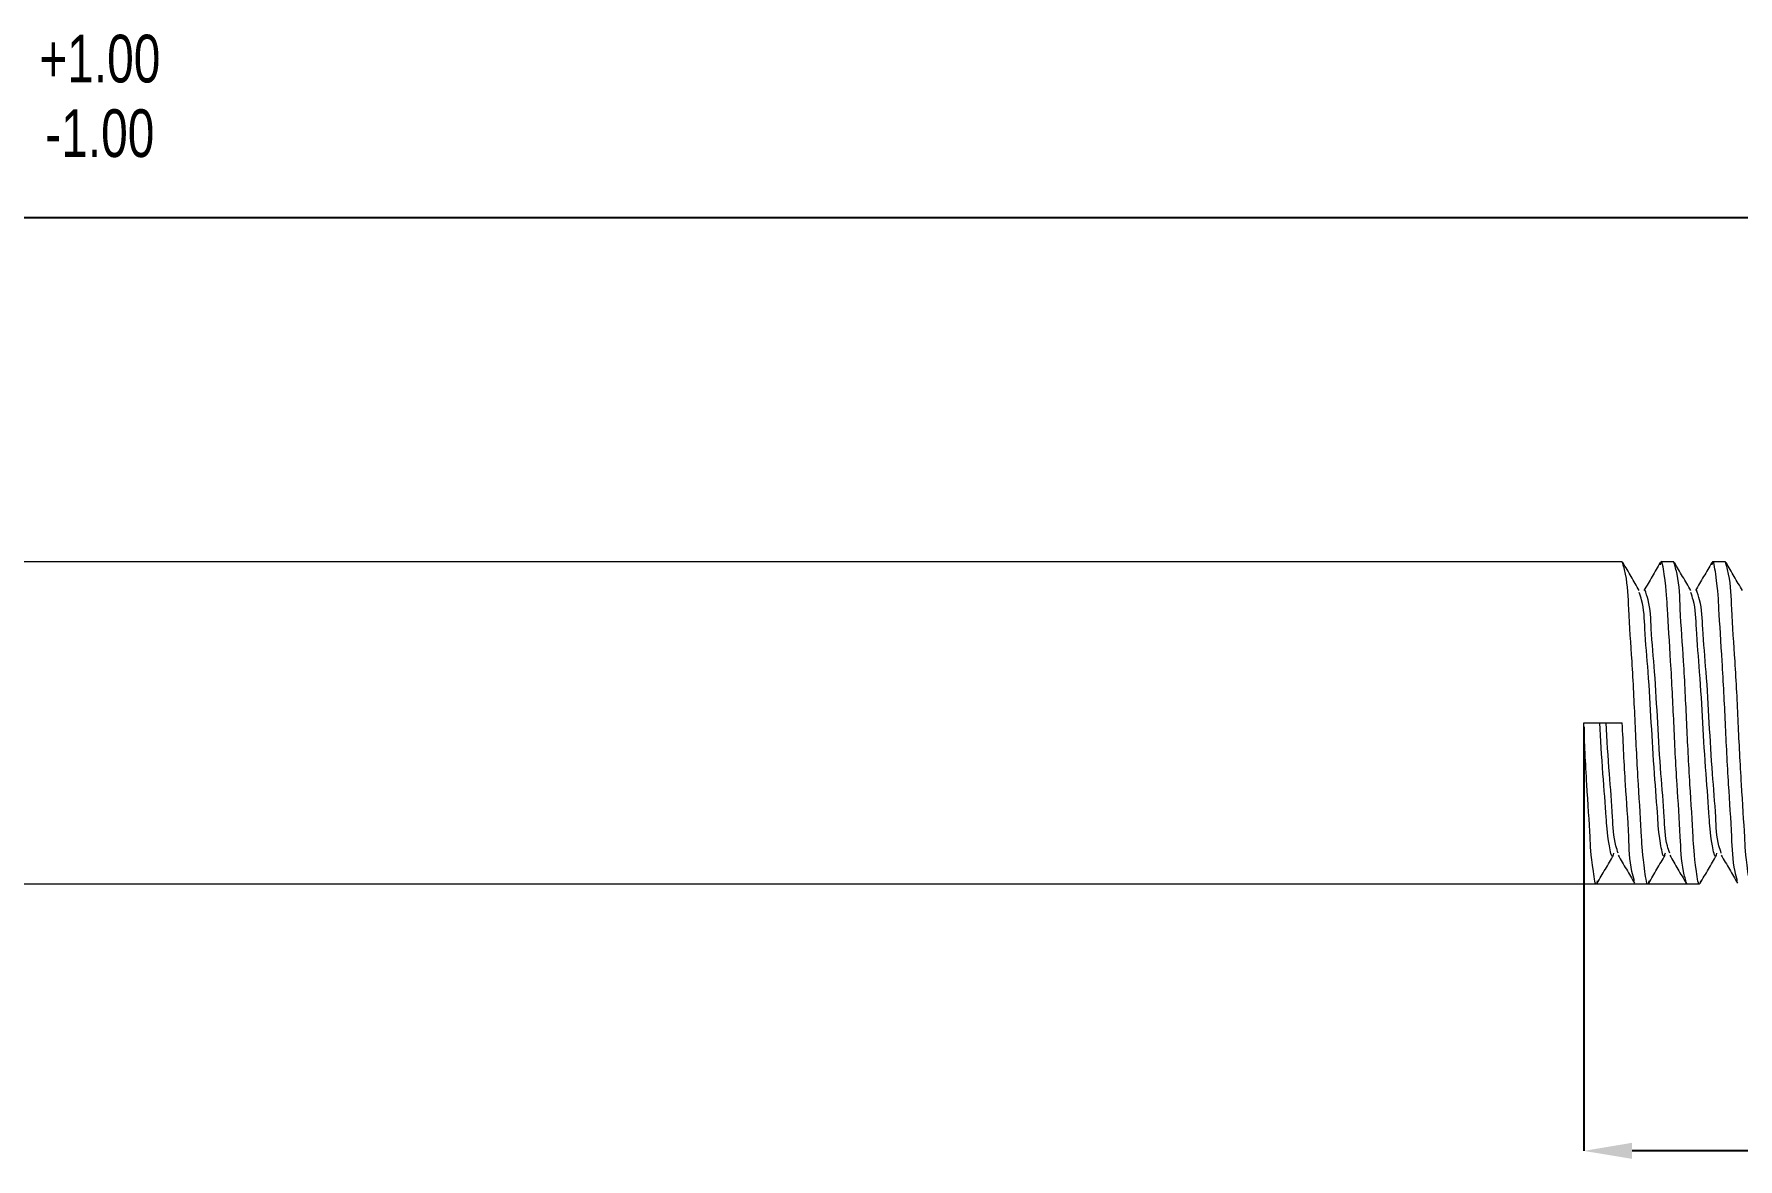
# Model space of a CAD drawing. Header units: millimetres. Extents: x -1180 to -403, y 1363 to 1912.
# Drawn here: x -790.7 to -658.4, y 1688.2 to 1775.5 of the extents above; entities that cross this region are included whole.
import ezdxf

# ---------------------------------------------------------------- set-up
doc = ezdxf.new("R2010")
doc.units = ezdxf.units.MM
doc.linetypes.add('SLD-Solid', pattern=[0])
doc.styles.add('SLDTEXTSTYLE0', font='TXT', dxfattribs={"width": 0.75})
doc.dimstyles.new('SLDDIMSTYLE30', dxfattribs={"dimscale": 2.5, "dimtxt": 2.116667, "dimasz": 1.5, "dimexe": 0, "dimexo": 0.0625, "dimgap": 0.529167, "dimtad": 1, "dimdec": 0, "dimlfac": 3, "dimrnd": 1e-09, "dimzin": 12, "dimdsep": 46, "dimtxsty": 'SLDTEXTSTYLE0', "dimcen": 0.09, "dimadec": 0, "dimazin": 3, "dimtfac": 1, "dimtdec": 0, "dimtofl": 0, "dimtmove": 0, "dimatfit": 3, "dimfxl": 1, "dimfrac": 2, "dimtolj": 1, "dimtzin": 12, "dimarcsym": 0})

# ---------------------------------------------------------------- blocks, each defined once
blk = doc.blocks.new('*D5')
at = {"color": 0, "linetype": 'Continuous', "lineweight": -2, "transparency": 16777216}
for p, q in [((-670.41, 1721.74), (-670.41, 1688.8)), ((-547.42, 1709.38), (-547.42, 1688.8)), ((-551.17, 1688.8), (-666.66, 1688.8))]:
    blk.add_line(p, q, dxfattribs=at)
at = {"color": 0, "linetype": 'Continuous', "transparency": 16777216}
for points in [[(-666.66, 1689.43), (-666.66, 1688.18), (-670.41, 1688.8)], [(-551.17, 1689.43), (-551.17, 1688.18), (-547.42, 1688.8)]]:
    blk.add_solid(points, dxfattribs=at)
at = {"layer": 'Defpoints', "color": 0, "linetype": 'Continuous', "transparency": 16777216}
for p in [(-670.41, 1721.9), (-547.42, 1709.54), (-670.41, 1688.8)]:
    blk.add_point(p, dxfattribs=at)
at = {"color": 0, "linetype": 'Continuous', "lineweight": 18, "transparency": 16777216, "insert": (-610.52, 1692.77), "char_height": 5.292, "attachment_point": 5, "style": 'SLDTEXTSTYLE0'}
blk.add_mtext('\\A1;25', dxfattribs=at)
blk = doc.blocks.new('*D6')
at = {"color": 0, "linetype": 'Continuous', "lineweight": -2, "transparency": 16777216}
for p, q in [((-1045.6, 1734.69), (-1045.6, 1761.25)), ((-551.17, 1761.25), (-1041.85, 1761.25)), ((-547.42, 1734.69), (-547.42, 1761.25))]:
    blk.add_line(p, q, dxfattribs=at)
at = {"color": 0, "linetype": 'Continuous', "transparency": 16777216}
for points in [[(-1041.85, 1761.87), (-1041.85, 1760.62), (-1045.6, 1761.25)], [(-551.17, 1761.87), (-551.17, 1760.62), (-547.42, 1761.25)]]:
    blk.add_solid(points, dxfattribs=at)
at = {"layer": 'Defpoints', "color": 0, "linetype": 'Continuous', "transparency": 16777216}
for p in [(-1045.6, 1761.25), (-1045.6, 1734.54), (-547.42, 1734.54)]:
    blk.add_point(p, dxfattribs=at)
at = {"color": 0, "linetype": 'Continuous', "lineweight": 18, "transparency": 16777216, "insert": (-796.51, 1765.22), "char_height": 5.292, "attachment_point": 5, "style": 'SLDTEXTSTYLE0'}
blk.add_mtext('\\A1;304', dxfattribs=at)

msp = doc.modelspace()

# ---------------------------------------------------------------- linework, layer by layer
at = {"color": 0, "linetype": 'SLD-Solid', "lineweight": 0}
for p, q in [((-667.42, 1734.54), (-1016.41, 1734.54)), ((-667.42, 1734.54), (-1013.6, 1734.54)), ((-663.42, 1734.54), (-664.42, 1734.54)), ((-659.42, 1734.54), (-660.42, 1734.54)), ((-670.42, 1722.04), (-667.42, 1722.04)), ((-1015.66, 1709.54), (-669.42, 1709.54)), ((-1015.6, 1709.54), (-662.42, 1709.54)), ((-666.42, 1709.54), (-665.42, 1709.54)), ((-662.42, 1709.54), (-661.42, 1709.54))]:
    msp.add_line(p, q, dxfattribs=at)
for points, knots in [([(-665.36, 1709.76), (-665.38, 1709.67), (-665.48, 1709.2), (-665.86, 1711.71), (-665.91, 1713.28), (-666.21, 1717.63), (-666.42, 1721.99), (-666.63, 1726.59), (-666.93, 1730.42), (-666.99, 1733.03), (-667.33, 1734.22), (-667.42, 1734.54)], [0, 0, 0, 0, 0.008982, 0.047801, 0.155171, 0.315487, 0.504491, 0.693495, 0.853811, 0.961181, 1, 1, 1, 1]), ([(-666.1, 1732.31), (-666.31, 1732.67), (-666.74, 1733.4), (-667.16, 1734.12), (-667.37, 1734.49)], [0, 0, 0, 0, 0.499832, 1, 1, 1, 1]), ([(-664.47, 1734.49), (-664.68, 1734.12), (-665.11, 1733.4), (-665.53, 1732.67), (-665.74, 1732.31)], [0, 0, 0, 0, 0.500168, 1, 1, 1, 1]), ([(-662.42, 1709.54), (-662.51, 1709.85), (-662.85, 1711.04), (-662.91, 1713.65), (-663.21, 1717.48), (-663.42, 1722.08), (-663.63, 1726.44), (-663.93, 1730.79), (-663.98, 1732.36), (-664.36, 1734.87), (-664.46, 1734.4), (-664.48, 1734.32)], [0, 0, 0, 0, 0.038818, 0.146189, 0.306504, 0.495509, 0.684513, 0.844829, 0.952199, 0.991017, 1, 1, 1, 1]), ([(-661.36, 1709.76), (-661.38, 1709.67), (-661.48, 1709.2), (-661.86, 1711.71), (-661.91, 1713.28), (-662.21, 1717.63), (-662.42, 1721.99), (-662.63, 1726.59), (-662.93, 1730.42), (-662.99, 1733.03), (-663.33, 1734.22), (-663.42, 1734.54)], [0, 0, 0, 0, 0.008982, 0.047801, 0.155171, 0.315487, 0.504491, 0.693495, 0.853811, 0.961181, 1, 1, 1, 1]), ([(-662.1, 1732.31), (-662.31, 1732.67), (-662.74, 1733.4), (-663.16, 1734.12), (-663.37, 1734.49)], [0, 0, 0, 0, 0.499832, 1, 1, 1, 1]), ([(-660.47, 1734.49), (-660.68, 1734.12), (-661.11, 1733.4), (-661.53, 1732.67), (-661.74, 1732.31)], [0, 0, 0, 0, 0.500168, 1, 1, 1, 1]), ([(-658.48, 1709.76), (-658.55, 1710), (-658.86, 1711.12), (-658.91, 1713.66), (-659.21, 1717.48), (-659.42, 1722.08), (-659.63, 1726.44), (-659.93, 1730.79), (-659.98, 1732.36), (-660.36, 1734.87), (-660.46, 1734.4), (-660.48, 1734.32)], [0, 0, 0, 0, 0.030106, 0.13845, 0.300219, 0.490936, 0.681654, 0.843422, 0.951766, 0.990936, 1, 1, 1, 1]), ([(-657.36, 1709.76), (-657.38, 1709.67), (-657.48, 1709.2), (-657.86, 1711.71), (-657.91, 1713.28), (-658.21, 1717.63), (-658.42, 1721.99), (-658.63, 1726.59), (-658.93, 1730.42), (-658.99, 1733.03), (-659.33, 1734.22), (-659.42, 1734.54)], [0, 0, 0, 0, 0.008982, 0.0478, 0.155171, 0.315486, 0.504491, 0.693495, 0.853811, 0.961181, 1, 1, 1, 1]), ([(-658.1, 1732.31), (-658.31, 1732.67), (-658.74, 1733.4), (-659.16, 1734.12), (-659.37, 1734.49)], [0, 0, 0, 0, 0.499832, 1, 1, 1, 1]), ([(-664.1, 1711.91), (-664.13, 1711.82), (-664.23, 1711.42), (-664.61, 1713.46), (-664.66, 1714.81), (-664.96, 1718.39), (-665.17, 1722), (-665.38, 1725.8), (-665.68, 1728.96), (-665.73, 1731.07), (-666.04, 1731.97), (-666.1, 1732.16)], [0, 0, 0, 0, 0.010438, 0.050106, 0.158432, 0.320002, 0.510438, 0.700874, 0.862444, 0.97077, 1, 1, 1, 1]), ([(-663.74, 1711.91), (-663.8, 1712.1), (-664.11, 1713), (-664.16, 1715.11), (-664.46, 1718.27), (-664.67, 1722.04), (-664.88, 1725.8), (-665.18, 1728.96), (-665.24, 1731.14), (-665.58, 1732.11), (-665.67, 1732.37)], [0, 0, 0, 0, 0.029538, 0.139007, 0.302281, 0.494726, 0.68717, 0.850444, 0.959913, 1, 1, 1, 1]), ([(-660.1, 1711.91), (-660.13, 1711.82), (-660.23, 1711.42), (-660.61, 1713.46), (-660.66, 1714.81), (-660.96, 1718.39), (-661.17, 1722), (-661.38, 1725.8), (-661.68, 1728.96), (-661.73, 1731.07), (-662.04, 1731.97), (-662.1, 1732.16)], [0, 0, 0, 0, 0.010438, 0.050106, 0.158433, 0.320002, 0.510439, 0.700875, 0.862445, 0.970771, 1, 1, 1, 1]), ([(-659.74, 1711.91), (-659.8, 1712.1), (-660.11, 1713), (-660.16, 1715.11), (-660.46, 1718.27), (-660.67, 1722.04), (-660.88, 1725.8), (-661.18, 1728.96), (-661.24, 1731.14), (-661.58, 1732.11), (-661.67, 1732.37)], [0, 0, 0, 0, 0.029537, 0.139007, 0.30228, 0.494725, 0.68717, 0.850444, 0.959913, 1, 1, 1, 1]), ([(-669.36, 1709.76), (-669.38, 1709.67), (-669.48, 1709.2), (-669.86, 1711.71), (-669.91, 1713.28), (-670.21, 1717.62), (-670.35, 1720.49), (-670.42, 1722.04)], [0, 0, 0, 0, 0.017804, 0.09475, 0.307579, 0.625356, 1, 1, 1, 1]), ([(-668.1, 1711.91), (-668.13, 1711.82), (-668.23, 1711.42), (-668.61, 1713.46), (-668.66, 1714.81), (-668.96, 1718.38), (-669.1, 1720.75), (-669.17, 1722.04)], [0, 0, 0, 0, 0.02045, 0.098164, 0.310386, 0.626917, 1, 1, 1, 1]), ([(-667.74, 1711.91), (-667.8, 1712.1), (-668.11, 1713), (-668.16, 1715.11), (-668.46, 1718.27), (-668.6, 1720.72), (-668.67, 1722.04)], [0, 0, 0, 0, 0.059706, 0.280978, 0.611008, 1, 1, 1, 1]), ([(-666.48, 1709.76), (-666.55, 1710), (-666.86, 1711.12), (-666.91, 1713.65), (-667.21, 1717.49), (-667.35, 1720.44), (-667.42, 1722.04)], [0, 0, 0, 0, 0.061325, 0.282013, 0.611523, 1, 1, 1, 1]), ([(-669.37, 1709.58), (-669.16, 1709.95), (-668.74, 1710.67), (-668.31, 1711.4), (-668.1, 1711.76)], [0, 0, 0, 0, 0.500153, 1, 1, 1, 1]), ([(-667.74, 1711.76), (-667.53, 1711.4), (-667.11, 1710.67), (-666.68, 1709.95), (-666.47, 1709.58)], [0, 0, 0, 0, 0.499832, 1, 1, 1, 1]), ([(-665.37, 1709.58), (-665.16, 1709.95), (-664.74, 1710.67), (-664.31, 1711.4), (-664.1, 1711.76)], [0, 0, 0, 0, 0.500153, 1, 1, 1, 1]), ([(-663.74, 1711.76), (-663.53, 1711.4), (-663.11, 1710.67), (-662.68, 1709.95), (-662.47, 1709.58)], [0, 0, 0, 0, 0.499832, 1, 1, 1, 1]), ([(-661.37, 1709.58), (-661.16, 1709.95), (-660.74, 1710.67), (-660.31, 1711.4), (-660.1, 1711.76)], [0, 0, 0, 0, 0.500168, 1, 1, 1, 1]), ([(-659.74, 1711.76), (-659.53, 1711.4), (-659.11, 1710.67), (-658.69, 1709.95), (-658.47, 1709.58)], [0, 0, 0, 0, 0.499832, 1, 1, 1, 1])]:
    msp.add_open_spline(points, degree=3, knots=knots, dxfattribs=at)

# ---------------------------------------------------------------- texts
at = {"color": 7, "linetype": 'Continuous', "lineweight": 18, "char_height": 3.704, "attachment_point": 2, "style": 'SLDTEXTSTYLE0'}
for s, insert in [('\\A1;+1.00', (-785.59, 1775.47)), ('\\A1;-1.00', (-785.59, 1769.68))]:
    msp.add_mtext(s, dxfattribs=dict(at, insert=insert))

# ---------------------------------------------------------------- dimensions: what is measured, and where the dimension line sits
at = {"color": 0, "linetype": 'Continuous', "lineweight": 18}
dim = msp.add_linear_dim(base=(-1045.6, 1761.25), p1=(-547.42, 1734.54), p2=(-1045.6, 1734.54), text='304', dimstyle='SLDDIMSTYLE30', dxfattribs=at)
dim.commit()
dim.dimension.update_dxf_attribs({"geometry": '*D6', "text_midpoint": (-796.51, 1765.22)})
dim = msp.add_linear_dim(base=(-670.41, 1688.8), p1=(-547.42, 1709.54), p2=(-670.41, 1721.9), text='25', dimstyle='SLDDIMSTYLE30', dxfattribs=at)
dim.commit()
dim.dimension.update_dxf_attribs({"geometry": '*D5', "text_midpoint": (-610.52, 1688.8), "dimtype": 160})

doc.saveas('drawing.dxf')
